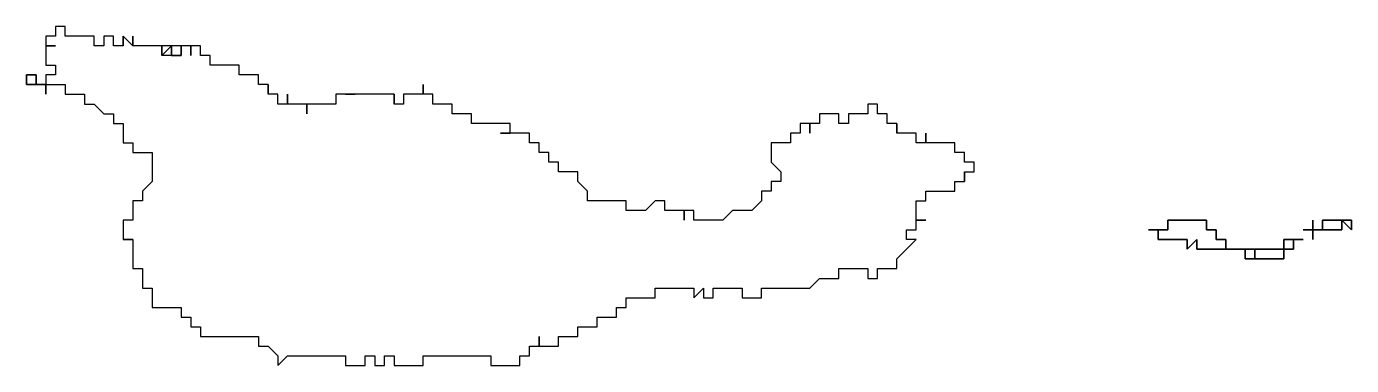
# Model space of a CAD drawing. Extents: x 7 to 605, y 7 to 778.
# Drawn here: x 259.87 to 292.75, y 159.78 to 168.18 of the extents above; entities that cross this region are included whole.
import ezdxf

# ---------------------------------------------------------------- set-up
doc = ezdxf.new("R2010")
doc.units = 0
doc.header["$MEASUREMENT"] = 0
doc.layers.add('STATE', color=7, linetype='CONTINUOUS')

# ---------------------------------------------------------------- blocks, each defined once
blk = doc.blocks.new('BLOCK_2')
at = {"layer": 'STATE'}
for points in [[(259.873, 166.736), (259.873, 166.977), (260.112, 166.977), (260.112, 166.736), (259.873, 166.736)], [(288.187, 163.136), (288.187, 163.376), (288.427, 163.376), (288.667, 163.376), (288.907, 163.376), (289.147, 163.376), (289.147, 163.136), (289.387, 163.136), (289.387, 162.896), (289.627, 162.896), (289.627, 162.656), (289.387, 162.656), (289.147, 162.656), (288.907, 162.656), (288.907, 162.896), (288.667, 162.656), (288.667, 162.896), (288.427, 162.896), (288.187, 162.896), (287.947, 162.896), (287.947, 163.136), (288.187, 163.136)], [(292.026, 163.136), (292.026, 163.376), (292.267, 163.376), (292.506, 163.376), (292.506, 163.136), (292.267, 163.136), (292.026, 163.136)], [(292.747, 163.136), (292.506, 163.376), (292.747, 163.376), (292.747, 163.136)], [(290.347, 162.416), (290.347, 162.656), (290.587, 162.656), (290.827, 162.656), (291.067, 162.656), (291.067, 162.896), (291.307, 162.896), (291.307, 162.656), (291.067, 162.656), (291.067, 162.416), (290.827, 162.416), (290.587, 162.416), (290.347, 162.416)]]:
    blk.add_lwpolyline(points, dxfattribs=at)
at = {"layer": 'STATE', "color": 2}
for points, knots in [([(260.592, 168.177), (260.592, 168.177), (260.832, 168.177), (260.832, 168.177), (260.832, 168.177), (260.832, 167.937), (260.832, 167.937), (260.832, 167.937), (261.072, 167.937), (261.072, 167.937), (261.072, 167.937), (261.312, 167.937), (261.312, 167.937), (261.312, 167.937), (261.552, 167.937), (261.552, 167.937), (261.552, 167.937), (261.552, 167.696), (261.552, 167.696), (261.552, 167.696), (261.792, 167.696), (261.792, 167.696), (261.792, 167.696), (261.792, 167.937), (261.792, 167.937), (261.792, 167.937), (262.032, 167.937), (262.032, 167.937), (262.032, 167.937), (262.032, 167.696), (262.032, 167.696), (262.032, 167.696), (262.272, 167.696), (262.272, 167.696), (262.272, 167.696), (262.272, 167.937), (262.272, 167.937), (262.272, 167.937), (262.272, 167.696), (262.272, 167.696), (262.272, 167.696), (262.272, 167.937), (262.272, 167.937), (262.272, 167.937), (262.512, 167.696), (262.512, 167.696), (262.512, 167.696), (262.512, 167.937), (262.512, 167.937), (262.512, 167.937), (262.512, 167.696), (262.512, 167.696), (262.512, 167.696), (262.752, 167.696), (262.752, 167.696), (262.752, 167.696), (262.992, 167.696), (262.992, 167.696), (262.992, 167.696), (263.232, 167.696), (263.232, 167.696), (263.232, 167.696), (263.232, 167.456), (263.232, 167.456), (263.232, 167.456), (263.232, 167.696), (263.232, 167.696), (263.232, 167.696), (263.472, 167.696), (263.472, 167.696), (263.472, 167.696), (263.232, 167.456), (263.232, 167.456), (263.232, 167.456), (263.472, 167.456), (263.472, 167.456), (263.472, 167.456), (263.472, 167.696), (263.472, 167.696), (263.472, 167.696), (263.472, 167.456), (263.472, 167.456), (263.472, 167.456), (263.472, 167.696), (263.472, 167.696), (263.472, 167.696), (263.712, 167.696), (263.712, 167.696), (263.712, 167.696), (263.712, 167.456), (263.712, 167.456), (263.712, 167.456), (263.472, 167.456), (263.472, 167.456), (263.472, 167.456), (263.712, 167.456), (263.712, 167.456), (263.712, 167.456), (263.712, 167.696), (263.712, 167.696), (263.712, 167.696), (263.952, 167.696), (263.952, 167.696), (263.952, 167.696), (263.952, 167.456), (263.952, 167.456), (263.952, 167.456), (263.952, 167.696), (263.952, 167.696), (263.952, 167.696), (263.952, 167.456), (263.952, 167.456), (263.952, 167.456), (263.952, 167.696), (263.952, 167.696), (263.952, 167.696), (264.191, 167.696), (264.191, 167.696), (264.191, 167.696), (264.191, 167.456), (264.191, 167.456), (264.191, 167.456), (264.432, 167.456), (264.432, 167.456), (264.432, 167.456), (264.432, 167.216), (264.432, 167.216), (264.432, 167.216), (264.671, 167.216), (264.671, 167.216), (264.671, 167.216), (264.912, 167.216), (264.912, 167.216), (264.912, 167.216), (265.151, 167.216), (265.151, 167.216), (265.151, 167.216), (265.151, 166.977), (265.151, 166.977), (265.151, 166.977), (265.392, 166.977), (265.392, 166.977), (265.392, 166.977), (265.631, 166.977), (265.631, 166.977), (265.631, 166.977), (265.631, 166.736), (265.631, 166.736), (265.631, 166.736), (265.871, 166.736), (265.871, 166.736), (265.871, 166.736), (265.871, 166.497), (265.871, 166.497), (265.871, 166.497), (265.871, 166.736), (265.871, 166.736), (265.871, 166.736), (265.871, 166.497), (265.871, 166.497), (265.871, 166.497), (265.871, 166.736), (265.871, 166.736), (265.871, 166.736), (265.871, 166.497), (265.871, 166.497), (265.871, 166.497), (266.111, 166.497), (266.111, 166.497), (266.111, 166.497), (266.111, 166.256), (266.111, 166.256), (266.111, 166.256), (266.351, 166.256), (266.351, 166.256), (266.351, 166.256), (266.351, 166.497), (266.351, 166.497), (266.351, 166.497), (266.351, 166.256), (266.351, 166.256), (266.351, 166.256), (266.591, 166.256), (266.591, 166.256), (266.591, 166.256), (266.831, 166.256), (266.831, 166.256), (266.831, 166.256), (266.831, 166.016), (266.831, 166.016), (266.831, 166.016), (266.831, 166.256), (266.831, 166.256), (266.831, 166.256), (267.071, 166.256), (267.071, 166.256), (267.071, 166.256), (267.311, 166.256), (267.311, 166.256), (267.311, 166.256), (267.551, 166.256), (267.551, 166.256), (267.551, 166.256), (267.551, 166.497), (267.551, 166.497), (267.551, 166.497), (267.791, 166.497), (267.791, 166.497), (267.791, 166.497), (268.031, 166.497), (268.031, 166.497), (268.031, 166.497), (267.791, 166.497), (267.791, 166.497), (267.791, 166.497), (268.031, 166.497), (268.031, 166.497), (268.031, 166.497), (268.271, 166.497), (268.271, 166.497), (268.271, 166.497), (268.511, 166.497), (268.511, 166.497), (268.511, 166.497), (268.751, 166.497), (268.751, 166.497), (268.751, 166.497), (268.991, 166.497), (268.991, 166.497), (268.991, 166.497), (268.991, 166.256), (268.991, 166.256), (268.991, 166.256), (268.991, 166.497), (268.991, 166.497), (268.991, 166.497), (268.991, 166.256), (268.991, 166.256), (268.991, 166.256), (269.23, 166.256), (269.23, 166.256), (269.23, 166.256), (269.23, 166.497), (269.23, 166.497), (269.23, 166.497), (269.471, 166.497), (269.471, 166.497), (269.471, 166.497), (269.71, 166.497), (269.71, 166.497), (269.71, 166.497), (269.71, 166.736), (269.71, 166.736), (269.71, 166.736), (269.71, 166.497), (269.71, 166.497), (269.71, 166.497), (269.951, 166.497), (269.951, 166.497), (269.951, 166.497), (269.951, 166.256), (269.951, 166.256), (269.951, 166.256), (270.19, 166.256), (270.19, 166.256), (270.19, 166.256), (270.431, 166.256), (270.431, 166.256), (270.431, 166.256), (270.431, 166.016), (270.431, 166.016), (270.431, 166.016), (270.67, 166.016), (270.67, 166.016), (270.67, 166.016), (270.91, 166.016), (270.91, 166.016), (270.91, 166.016), (270.91, 165.776), (270.91, 165.776), (270.91, 165.776), (271.15, 165.776), (271.15, 165.776), (271.15, 165.776), (271.39, 165.776), (271.39, 165.776), (271.39, 165.776), (271.63, 165.776), (271.63, 165.776), (271.63, 165.776), (271.87, 165.776), (271.87, 165.776), (271.87, 165.776), (271.87, 165.536), (271.87, 165.536), (271.87, 165.536), (271.63, 165.536), (271.63, 165.536), (271.63, 165.536), (271.87, 165.536), (271.87, 165.536), (271.87, 165.536), (272.11, 165.536), (272.11, 165.536), (272.11, 165.536), (272.35, 165.536), (272.35, 165.536), (272.35, 165.536), (272.35, 165.297), (272.35, 165.297), (272.35, 165.297), (272.59, 165.297), (272.59, 165.297), (272.59, 165.297), (272.59, 165.057), (272.59, 165.057), (272.59, 165.057), (272.83, 165.057), (272.83, 165.057), (272.83, 165.057), (272.83, 164.816), (272.83, 164.816), (272.83, 164.816), (273.07, 164.816), (273.07, 164.816), (273.07, 164.816), (273.07, 164.576), (273.07, 164.576), (273.07, 164.576), (273.31, 164.576), (273.31, 164.576), (273.31, 164.576), (273.55, 164.576), (273.55, 164.576), (273.55, 164.576), (273.55, 164.336), (273.55, 164.336), (273.55, 164.336), (273.79, 164.096), (273.79, 164.096), (273.79, 164.096), (273.79, 163.856), (273.79, 163.856), (273.79, 163.856), (274.03, 163.856), (274.03, 163.856), (274.03, 163.856), (274.27, 163.856), (274.27, 163.856), (274.27, 163.856), (274.51, 163.856), (274.51, 163.856), (274.51, 163.856), (274.75, 163.856), (274.75, 163.856), (274.75, 163.856), (274.75, 163.616), (274.75, 163.616), (274.75, 163.616), (274.99, 163.616), (274.99, 163.616), (274.99, 163.616), (275.229, 163.616), (275.229, 163.616), (275.229, 163.616), (275.47, 163.856), (275.47, 163.856), (275.47, 163.856), (275.709, 163.856), (275.709, 163.856), (275.709, 163.856), (275.709, 163.616), (275.709, 163.616), (275.709, 163.616), (275.949, 163.616), (275.949, 163.616), (275.949, 163.616), (276.189, 163.616), (276.189, 163.616), (276.189, 163.616), (276.189, 163.376), (276.189, 163.376), (276.189, 163.376), (276.189, 163.616), (276.189, 163.616), (276.189, 163.616), (276.189, 163.376), (276.189, 163.376), (276.189, 163.376), (276.189, 163.616), (276.189, 163.616), (276.189, 163.616), (276.429, 163.616), (276.429, 163.616), (276.429, 163.616), (276.429, 163.376), (276.429, 163.376), (276.429, 163.376), (276.669, 163.376), (276.669, 163.376), (276.669, 163.376), (276.909, 163.376), (276.909, 163.376), (276.909, 163.376), (277.149, 163.376), (277.149, 163.376), (277.149, 163.376), (277.389, 163.616), (277.389, 163.616), (277.389, 163.616), (277.629, 163.616), (277.629, 163.616), (277.629, 163.616), (277.869, 163.616), (277.869, 163.616), (277.869, 163.616), (278.109, 163.856), (278.109, 163.856), (278.109, 163.856), (278.109, 164.096), (278.109, 164.096), (278.109, 164.096), (278.349, 164.096), (278.349, 164.096), (278.349, 164.096), (278.349, 164.336), (278.349, 164.336), (278.349, 164.336), (278.589, 164.336), (278.589, 164.336), (278.589, 164.336), (278.589, 164.576), (278.589, 164.576), (278.589, 164.576), (278.349, 164.816), (278.349, 164.816), (278.349, 164.816), (278.349, 165.057), (278.349, 165.057), (278.349, 165.057), (278.349, 165.297), (278.349, 165.297), (278.349, 165.297), (278.589, 165.297), (278.589, 165.297), (278.589, 165.297), (278.829, 165.297), (278.829, 165.297), (278.829, 165.297), (278.829, 165.536), (278.829, 165.536), (278.829, 165.536), (279.069, 165.536), (279.069, 165.536), (279.069, 165.536), (279.069, 165.776), (279.069, 165.776), (279.069, 165.776), (279.309, 165.776), (279.309, 165.776), (279.309, 165.776), (279.309, 165.536), (279.309, 165.536), (279.309, 165.536), (279.309, 165.776), (279.309, 165.776), (279.309, 165.776), (279.549, 165.776), (279.549, 165.776), (279.549, 165.776), (279.549, 166.016), (279.549, 166.016), (279.549, 166.016), (279.789, 166.016), (279.789, 166.016), (279.789, 166.016), (280.029, 166.016), (280.029, 166.016), (280.029, 166.016), (280.029, 165.776), (280.029, 165.776), (280.029, 165.776), (280.269, 165.776), (280.269, 165.776), (280.269, 165.776), (280.269, 166.016), (280.269, 166.016), (280.269, 166.016), (280.509, 166.016), (280.509, 166.016), (280.509, 166.016), (280.749, 166.016), (280.749, 166.016), (280.749, 166.016), (280.749, 166.256), (280.749, 166.256), (280.749, 166.256), (280.988, 166.256), (280.988, 166.256), (280.988, 166.256), (280.988, 166.016), (280.988, 166.016), (280.988, 166.016), (281.229, 166.016), (281.229, 166.016), (281.229, 166.016), (281.229, 165.776), (281.229, 165.776), (281.229, 165.776), (281.468, 165.776), (281.468, 165.776), (281.468, 165.776), (281.468, 165.536), (281.468, 165.536), (281.468, 165.536), (281.468, 165.776), (281.468, 165.776), (281.468, 165.776), (281.468, 165.536), (281.468, 165.536), (281.468, 165.536), (281.708, 165.536), (281.708, 165.536), (281.708, 165.536), (281.948, 165.536), (281.948, 165.536), (281.948, 165.536), (281.948, 165.297), (281.948, 165.297), (281.948, 165.297), (282.188, 165.297), (282.188, 165.297), (282.188, 165.297), (282.188, 165.536), (282.188, 165.536), (282.188, 165.536), (282.188, 165.297), (282.188, 165.297), (282.188, 165.297), (282.428, 165.297), (282.428, 165.297), (282.428, 165.297), (282.668, 165.297), (282.668, 165.297), (282.668, 165.297), (282.908, 165.297), (282.908, 165.297), (282.908, 165.297), (282.908, 165.057), (282.908, 165.057), (282.908, 165.057), (283.148, 165.057), (283.148, 165.057), (283.148, 165.057), (283.148, 164.816), (283.148, 164.816), (283.148, 164.816), (283.388, 164.816), (283.388, 164.816), (283.388, 164.816), (283.388, 164.576), (283.388, 164.576), (283.388, 164.576), (283.148, 164.576), (283.148, 164.576), (283.148, 164.576), (283.148, 164.336), (283.148, 164.336), (283.148, 164.336), (283.148, 164.576), (283.148, 164.576), (283.148, 164.576), (283.148, 164.336), (283.148, 164.336), (283.148, 164.336), (282.908, 164.336), (282.908, 164.336), (282.908, 164.336), (282.908, 164.096), (282.908, 164.096), (282.908, 164.096), (282.668, 164.096), (282.668, 164.096), (282.668, 164.096), (282.428, 164.096), (282.428, 164.096), (282.428, 164.096), (282.188, 164.096), (282.188, 164.096), (282.188, 164.096), (282.188, 163.856), (282.188, 163.856), (282.188, 163.856), (281.948, 163.856), (281.948, 163.856), (281.948, 163.856), (281.948, 163.616), (281.948, 163.616), (281.948, 163.616), (281.948, 163.376), (281.948, 163.376), (281.948, 163.376), (282.188, 163.376), (282.188, 163.376), (282.188, 163.376), (281.948, 163.376), (281.948, 163.376), (281.948, 163.376), (281.948, 163.136), (281.948, 163.136), (281.948, 163.136), (281.708, 163.136), (281.708, 163.136), (281.708, 163.136), (281.708, 162.896), (281.708, 162.896), (281.708, 162.896), (281.948, 162.896), (281.948, 162.896), (281.948, 162.896), (281.708, 162.656), (281.708, 162.656), (281.708, 162.656), (281.468, 162.416), (281.468, 162.416), (281.468, 162.416), (281.468, 162.176), (281.468, 162.176), (281.468, 162.176), (281.229, 162.176), (281.229, 162.176), (281.229, 162.176), (280.988, 162.176), (280.988, 162.176), (280.988, 162.176), (280.988, 161.936), (280.988, 161.936), (280.988, 161.936), (280.749, 161.936), (280.749, 161.936), (280.749, 161.936), (280.749, 162.176), (280.749, 162.176), (280.749, 162.176), (280.509, 162.176), (280.509, 162.176), (280.509, 162.176), (280.269, 162.176), (280.269, 162.176), (280.269, 162.176), (280.029, 162.176), (280.029, 162.176), (280.029, 162.176), (280.029, 161.936), (280.029, 161.936), (280.029, 161.936), (279.789, 161.936), (279.789, 161.936), (279.789, 161.936), (279.549, 161.936), (279.549, 161.936), (279.549, 161.936), (279.309, 161.695), (279.309, 161.695), (279.309, 161.695), (279.069, 161.695), (279.069, 161.695), (279.069, 161.695), (278.829, 161.695), (278.829, 161.695), (278.829, 161.695), (278.589, 161.695), (278.589, 161.695), (278.589, 161.695), (278.349, 161.695), (278.349, 161.695), (278.349, 161.695), (278.109, 161.695), (278.109, 161.695), (278.109, 161.695), (278.109, 161.456), (278.109, 161.456), (278.109, 161.456), (277.869, 161.456), (277.869, 161.456), (277.869, 161.456), (277.629, 161.456), (277.629, 161.456), (277.629, 161.456), (277.629, 161.695), (277.629, 161.695), (277.629, 161.695), (277.389, 161.695), (277.389, 161.695), (277.389, 161.695), (277.149, 161.695), (277.149, 161.695), (277.149, 161.695), (276.909, 161.695), (276.909, 161.695), (276.909, 161.695), (276.909, 161.456), (276.909, 161.456), (276.909, 161.456), (276.669, 161.456), (276.669, 161.456), (276.669, 161.456), (276.669, 161.695), (276.669, 161.695), (276.669, 161.695), (276.429, 161.456), (276.429, 161.456), (276.429, 161.456), (276.429, 161.695), (276.429, 161.695), (276.429, 161.695), (276.189, 161.695), (276.189, 161.695), (276.189, 161.695), (275.949, 161.695), (275.949, 161.695), (275.949, 161.695), (275.709, 161.695), (275.709, 161.695), (275.709, 161.695), (275.47, 161.695), (275.47, 161.695), (275.47, 161.695), (275.47, 161.456), (275.47, 161.456), (275.47, 161.456), (275.229, 161.456), (275.229, 161.456), (275.229, 161.456), (274.99, 161.456), (274.99, 161.456), (274.99, 161.456), (274.75, 161.456), (274.75, 161.456), (274.75, 161.456), (274.75, 161.216), (274.75, 161.216), (274.75, 161.216), (274.51, 161.216), (274.51, 161.216), (274.51, 161.216), (274.51, 160.976), (274.51, 160.976), (274.51, 160.976), (274.27, 160.976), (274.27, 160.976), (274.27, 160.976), (274.03, 160.976), (274.03, 160.976), (274.03, 160.976), (274.03, 160.735), (274.03, 160.735), (274.03, 160.735), (273.79, 160.735), (273.79, 160.735), (273.79, 160.735), (273.55, 160.735), (273.55, 160.735), (273.55, 160.735), (273.55, 160.495), (273.55, 160.495), (273.55, 160.495), (273.31, 160.495), (273.31, 160.495), (273.31, 160.495), (273.07, 160.495), (273.07, 160.495), (273.07, 160.495), (273.07, 160.256), (273.07, 160.256), (273.07, 160.256), (272.83, 160.256), (272.83, 160.256), (272.83, 160.256), (272.59, 160.256), (272.59, 160.256), (272.59, 160.256), (272.59, 160.495), (272.59, 160.495), (272.59, 160.495), (272.59, 160.256), (272.59, 160.256), (272.59, 160.256), (272.35, 160.256), (272.35, 160.256), (272.35, 160.256), (272.35, 160.016), (272.35, 160.016), (272.35, 160.016), (272.11, 160.016), (272.11, 160.016), (272.11, 160.016), (272.11, 159.776), (272.11, 159.776), (272.11, 159.776), (271.87, 159.776), (271.87, 159.776), (271.87, 159.776), (271.63, 159.776), (271.63, 159.776), (271.63, 159.776), (271.39, 159.776), (271.39, 159.776), (271.39, 159.776), (271.39, 160.016), (271.39, 160.016), (271.39, 160.016), (271.15, 160.016), (271.15, 160.016), (271.15, 160.016), (270.91, 160.016), (270.91, 160.016), (270.91, 160.016), (270.67, 160.016), (270.67, 160.016), (270.67, 160.016), (270.431, 160.016), (270.431, 160.016), (270.431, 160.016), (270.19, 160.016), (270.19, 160.016), (270.19, 160.016), (269.951, 160.016), (269.951, 160.016), (269.951, 160.016), (269.71, 160.016), (269.71, 160.016), (269.71, 160.016), (269.71, 159.776), (269.71, 159.776), (269.71, 159.776), (269.471, 159.776), (269.471, 159.776), (269.471, 159.776), (269.23, 159.776), (269.23, 159.776), (269.23, 159.776), (268.991, 159.776), (268.991, 159.776), (268.991, 159.776), (268.991, 160.016), (268.991, 160.016), (268.991, 160.016), (268.751, 160.016), (268.751, 160.016), (268.751, 160.016), (268.751, 159.776), (268.751, 159.776), (268.751, 159.776), (268.511, 159.776), (268.511, 159.776), (268.511, 159.776), (268.511, 160.016), (268.511, 160.016), (268.511, 160.016), (268.271, 160.016), (268.271, 160.016), (268.271, 160.016), (268.271, 159.776), (268.271, 159.776), (268.271, 159.776), (268.031, 159.776), (268.031, 159.776), (268.031, 159.776), (267.791, 159.776), (267.791, 159.776), (267.791, 159.776), (267.791, 160.016), (267.791, 160.016), (267.791, 160.016), (267.551, 160.016), (267.551, 160.016), (267.551, 160.016), (267.311, 160.016), (267.311, 160.016), (267.311, 160.016), (267.071, 160.016), (267.071, 160.016), (267.071, 160.016), (266.831, 160.016), (266.831, 160.016), (266.831, 160.016), (266.591, 160.016), (266.591, 160.016), (266.591, 160.016), (266.351, 160.016), (266.351, 160.016), (266.351, 160.016), (266.111, 159.776), (266.111, 159.776), (266.111, 159.776), (266.111, 160.016), (266.111, 160.016), (266.111, 160.016), (265.871, 160.256), (265.871, 160.256), (265.871, 160.256), (265.631, 160.256), (265.631, 160.256), (265.631, 160.256), (265.631, 160.495), (265.631, 160.495), (265.631, 160.495), (265.392, 160.495), (265.392, 160.495), (265.392, 160.495), (265.151, 160.495), (265.151, 160.495), (265.151, 160.495), (264.912, 160.495), (264.912, 160.495), (264.912, 160.495), (264.671, 160.495), (264.671, 160.495), (264.671, 160.495), (264.432, 160.495), (264.432, 160.495), (264.432, 160.495), (264.191, 160.495), (264.191, 160.495), (264.191, 160.495), (264.191, 160.735), (264.191, 160.735), (264.191, 160.735), (263.952, 160.735), (263.952, 160.735), (263.952, 160.735), (263.952, 160.976), (263.952, 160.976), (263.952, 160.976), (263.712, 160.976), (263.712, 160.976), (263.712, 160.976), (263.712, 161.216), (263.712, 161.216), (263.712, 161.216), (263.472, 161.216), (263.472, 161.216), (263.472, 161.216), (263.232, 161.216), (263.232, 161.216), (263.232, 161.216), (262.992, 161.216), (262.992, 161.216), (262.992, 161.216), (262.992, 161.456), (262.992, 161.456), (262.992, 161.456), (262.992, 161.695), (262.992, 161.695), (262.992, 161.695), (262.752, 161.695), (262.752, 161.695), (262.752, 161.695), (262.752, 161.936), (262.752, 161.936), (262.752, 161.936), (262.752, 162.176), (262.752, 162.176), (262.752, 162.176), (262.512, 162.176), (262.512, 162.176), (262.512, 162.176), (262.512, 162.416), (262.512, 162.416), (262.512, 162.416), (262.512, 162.656), (262.512, 162.656), (262.512, 162.656), (262.512, 162.896), (262.512, 162.896), (262.512, 162.896), (262.272, 162.896), (262.272, 162.896), (262.272, 162.896), (262.512, 162.896), (262.512, 162.896), (262.512, 162.896), (262.272, 162.896), (262.272, 162.896), (262.272, 162.896), (262.512, 162.896), (262.512, 162.896), (262.512, 162.896), (262.272, 162.896), (262.272, 162.896), (262.272, 162.896), (262.272, 163.136), (262.272, 163.136), (262.272, 163.136), (262.272, 163.376), (262.272, 163.376), (262.272, 163.376), (262.512, 163.376), (262.512, 163.376), (262.512, 163.376), (262.512, 163.616), (262.512, 163.616), (262.512, 163.616), (262.512, 163.856), (262.512, 163.856), (262.512, 163.856), (262.752, 163.856), (262.752, 163.856), (262.752, 163.856), (262.752, 164.096), (262.752, 164.096), (262.752, 164.096), (262.992, 164.336), (262.992, 164.336), (262.992, 164.336), (262.992, 164.576), (262.992, 164.576), (262.992, 164.576), (262.992, 164.816), (262.992, 164.816), (262.992, 164.816), (262.992, 165.057), (262.992, 165.057), (262.992, 165.057), (262.752, 165.057), (262.752, 165.057), (262.752, 165.057), (262.512, 165.057), (262.512, 165.057), (262.512, 165.057), (262.512, 165.297), (262.512, 165.297), (262.512, 165.297), (262.272, 165.297), (262.272, 165.297), (262.272, 165.297), (262.272, 165.536), (262.272, 165.536), (262.272, 165.536), (262.272, 165.776), (262.272, 165.776), (262.272, 165.776), (262.032, 165.776), (262.032, 165.776), (262.032, 165.776), (262.032, 166.016), (262.032, 166.016), (262.032, 166.016), (261.792, 166.016), (261.792, 166.016), (261.792, 166.016), (261.552, 166.256), (261.552, 166.256), (261.552, 166.256), (261.312, 166.256), (261.312, 166.256), (261.312, 166.256), (261.312, 166.497), (261.312, 166.497), (261.312, 166.497), (261.072, 166.497), (261.072, 166.497), (261.072, 166.497), (260.832, 166.497), (260.832, 166.497), (260.832, 166.497), (260.832, 166.736), (260.832, 166.736), (260.832, 166.736), (260.592, 166.736), (260.592, 166.736), (260.592, 166.736), (260.353, 166.736), (260.353, 166.736), (260.353, 166.736), (260.353, 166.497), (260.353, 166.497), (260.353, 166.497), (260.353, 166.736), (260.353, 166.736), (260.353, 166.736), (260.112, 166.736), (260.112, 166.736), (260.112, 166.736), (259.873, 166.736), (259.873, 166.736), (259.873, 166.736), (259.873, 166.977), (259.873, 166.977), (259.873, 166.977), (260.112, 166.977), (260.112, 166.977), (260.112, 166.977), (260.112, 166.736), (260.112, 166.736), (260.112, 166.736), (260.112, 166.977), (260.112, 166.977), (260.112, 166.977), (260.112, 166.736), (260.112, 166.736), (260.112, 166.736), (260.353, 166.736), (260.353, 166.736), (260.353, 166.736), (260.353, 166.977), (260.353, 166.977), (260.353, 166.977), (260.592, 166.977), (260.592, 166.977), (260.592, 166.977), (260.592, 167.216), (260.592, 167.216), (260.592, 167.216), (260.353, 167.216), (260.353, 167.216), (260.353, 167.216), (260.353, 167.456), (260.353, 167.456), (260.353, 167.456), (260.353, 167.696), (260.353, 167.696), (260.353, 167.696), (260.592, 167.696), (260.592, 167.696), (260.592, 167.696), (260.353, 167.696), (260.353, 167.696), (260.353, 167.696), (260.353, 167.937), (260.353, 167.937), (260.353, 167.937), (260.592, 167.937), (260.592, 167.937), (260.592, 167.937), (260.592, 168.177), (260.592, 168.177)], [0, 0, 0, 0, 1, 1, 1, 2, 2, 2, 3, 3, 3, 4, 4, 4, 5, 5, 5, 6, 6, 6, 7, 7, 7, 8, 8, 8, 9, 9, 9, 10, 10, 10, 11, 11, 11, 12, 12, 12, 13, 13, 13, 14, 14, 14, 15, 15, 15, 16, 16, 16, 17, 17, 17, 18, 18, 18, 19, 19, 19, 20, 20, 20, 21, 21, 21, 22, 22, 22, 23, 23, 23, 24, 24, 24, 25, 25, 25, 26, 26, 26, 27, 27, 27, 28, 28, 28, 29, 29, 29, 30, 30, 30, 31, 31, 31, 32, 32, 32, 33, 33, 33, 34, 34, 34, 35, 35, 35, 36, 36, 36, 37, 37, 37, 38, 38, 38, 39, 39, 39, 40, 40, 40, 41, 41, 41, 42, 42, 42, 43, 43, 43, 44, 44, 44, 45, 45, 45, 46, 46, 46, 47, 47, 47, 48, 48, 48, 49, 49, 49, 50, 50, 50, 51, 51, 51, 52, 52, 52, 53, 53, 53, 54, 54, 54, 55, 55, 55, 56, 56, 56, 57, 57, 57, 58, 58, 58, 59, 59, 59, 60, 60, 60, 61, 61, 61, 62, 62, 62, 63, 63, 63, 64, 64, 64, 65, 65, 65, 66, 66, 66, 67, 67, 67, 68, 68, 68, 69, 69, 69, 70, 70, 70, 71, 71, 71, 72, 72, 72, 73, 73, 73, 74, 74, 74, 75, 75, 75, 76, 76, 76, 77, 77, 77, 78, 78, 78, 79, 79, 79, 80, 80, 80, 81, 81, 81, 82, 82, 82, 83, 83, 83, 84, 84, 84, 85, 85, 85, 86, 86, 86, 87, 87, 87, 88, 88, 88, 89, 89, 89, 90, 90, 90, 91, 91, 91, 92, 92, 92, 93, 93, 93, 94, 94, 94, 95, 95, 95, 96, 96, 96, 97, 97, 97, 98, 98, 98, 99, 99, 99, 100, 100, 100, 101, 101, 101, 102, 102, 102, 103, 103, 103, 104, 104, 104, 105, 105, 105, 106, 106, 106, 107, 107, 107, 108, 108, 108, 109, 109, 109, 110, 110, 110, 111, 111, 111, 112, 112, 112, 113, 113, 113, 114, 114, 114, 115, 115, 115, 116, 116, 116, 117, 117, 117, 118, 118, 118, 119, 119, 119, 120, 120, 120, 121, 121, 121, 122, 122, 122, 123, 123, 123, 124, 124, 124, 125, 125, 125, 126, 126, 126, 127, 127, 127, 128, 128, 128, 129, 129, 129, 130, 130, 130, 131, 131, 131, 132, 132, 132, 133, 133, 133, 134, 134, 134, 135, 135, 135, 136, 136, 136, 137, 137, 137, 138, 138, 138, 139, 139, 139, 140, 140, 140, 141, 141, 141, 142, 142, 142, 143, 143, 143, 144, 144, 144, 145, 145, 145, 146, 146, 146, 147, 147, 147, 148, 148, 148, 149, 149, 149, 150, 150, 150, 151, 151, 151, 152, 152, 152, 153, 153, 153, 154, 154, 154, 155, 155, 155, 156, 156, 156, 157, 157, 157, 158, 158, 158, 159, 159, 159, 160, 160, 160, 161, 161, 161, 162, 162, 162, 163, 163, 163, 164, 164, 164, 165, 165, 165, 166, 166, 166, 167, 167, 167, 168, 168, 168, 169, 169, 169, 170, 170, 170, 171, 171, 171, 172, 172, 172, 173, 173, 173, 174, 174, 174, 175, 175, 175, 176, 176, 176, 177, 177, 177, 178, 178, 178, 179, 179, 179, 180, 180, 180, 181, 181, 181, 182, 182, 182, 183, 183, 183, 184, 184, 184, 185, 185, 185, 186, 186, 186, 187, 187, 187, 188, 188, 188, 189, 189, 189, 190, 190, 190, 191, 191, 191, 192, 192, 192, 193, 193, 193, 194, 194, 194, 195, 195, 195, 196, 196, 196, 197, 197, 197, 198, 198, 198, 199, 199, 199, 200, 200, 200, 201, 201, 201, 202, 202, 202, 203, 203, 203, 204, 204, 204, 205, 205, 205, 206, 206, 206, 207, 207, 207, 208, 208, 208, 209, 209, 209, 210, 210, 210, 211, 211, 211, 212, 212, 212, 213, 213, 213, 214, 214, 214, 215, 215, 215, 216, 216, 216, 217, 217, 217, 218, 218, 218, 219, 219, 219, 220, 220, 220, 221, 221, 221, 222, 222, 222, 223, 223, 223, 224, 224, 224, 225, 225, 225, 226, 226, 226, 227, 227, 227, 228, 228, 228, 229, 229, 229, 230, 230, 230, 231, 231, 231, 232, 232, 232, 233, 233, 233, 234, 234, 234, 235, 235, 235, 236, 236, 236, 237, 237, 237, 238, 238, 238, 239, 239, 239, 240, 240, 240, 241, 241, 241, 242, 242, 242, 243, 243, 243, 244, 244, 244, 245, 245, 245, 246, 246, 246, 247, 247, 247, 248, 248, 248, 249, 249, 249, 250, 250, 250, 251, 251, 251, 252, 252, 252, 253, 253, 253, 254, 254, 254, 255, 255, 255, 256, 256, 256, 257, 257, 257, 258, 258, 258, 259, 259, 259, 260, 260, 260, 261, 261, 261, 262, 262, 262, 263, 263, 263, 264, 264, 264, 265, 265, 265, 266, 266, 266, 267, 267, 267, 268, 268, 268, 269, 269, 269, 270, 270, 270, 271, 271, 271, 272, 272, 272, 273, 273, 273, 274, 274, 274, 275, 275, 275, 276, 276, 276, 277, 277, 277, 278, 278, 278, 279, 279, 279, 280, 280, 280, 281, 281, 281, 282, 282, 282, 283, 283, 283, 284, 284, 284, 285, 285, 285, 286, 286, 286, 287, 287, 287, 288, 288, 288, 289, 289, 289, 290, 290, 290, 291, 291, 291, 292, 292, 292, 293, 293, 293, 294, 294, 294, 295, 295, 295, 296, 296, 296, 297, 297, 297, 298, 298, 298, 299, 299, 299, 300, 300, 300, 301, 301, 301, 302, 302, 302, 303, 303, 303, 304, 304, 304, 305, 305, 305, 306, 306, 306, 307, 307, 307, 308, 308, 308, 309, 309, 309, 310, 310, 310, 311, 311, 311, 312, 312, 312, 313, 313, 313, 314, 314, 314, 315, 315, 315, 316, 316, 316, 317, 317, 317, 318, 318, 318, 319, 319, 319, 320, 320, 320, 321, 321, 321, 322, 322, 322, 323, 323, 323, 324, 324, 324, 325, 325, 325, 326, 326, 326, 327, 327, 327, 328, 328, 328, 329, 329, 329, 330, 330, 330, 331, 331, 331, 332, 332, 332, 333, 333, 333, 334, 334, 334, 335, 335, 335, 336, 336, 336, 337, 337, 337, 338, 338, 338, 339, 339, 339, 340, 340, 340, 341, 341, 341, 342, 342, 342, 343, 343, 343, 344, 344, 344, 345, 345, 345, 346, 346, 346, 347, 347, 347, 348, 348, 348, 349, 349, 349, 350, 350, 350, 351, 351, 351, 352, 352, 352, 353, 353, 353, 354, 354, 354, 355, 355, 355, 356, 356, 356, 357, 357, 357, 358, 358, 358, 359, 359, 359, 360, 360, 360, 361, 361, 361, 362, 362, 362, 363, 363, 363, 364, 364, 364, 365, 365, 365, 366, 366, 366, 367, 367, 367, 368, 368, 368, 369, 369, 369, 370, 370, 370, 371, 371, 371, 372, 372, 372, 373, 373, 373, 374, 374, 374, 375, 375, 375, 376, 376, 376, 377, 377, 377, 378, 378, 378, 379, 379, 379, 379]), ([(288.427, 163.376), (288.427, 163.376), (288.667, 163.376), (288.667, 163.376), (288.667, 163.376), (288.907, 163.376), (288.907, 163.376), (288.907, 163.376), (289.147, 163.376), (289.147, 163.376), (289.147, 163.376), (289.147, 163.136), (289.147, 163.136), (289.147, 163.136), (289.387, 163.136), (289.387, 163.136), (289.387, 163.136), (289.387, 162.896), (289.387, 162.896), (289.387, 162.896), (289.627, 162.896), (289.627, 162.896), (289.627, 162.896), (289.627, 162.656), (289.627, 162.656), (289.627, 162.656), (289.867, 162.656), (289.867, 162.656), (289.867, 162.656), (290.107, 162.656), (290.107, 162.656), (290.107, 162.656), (290.347, 162.656), (290.347, 162.656), (290.347, 162.656), (290.587, 162.656), (290.587, 162.656), (290.587, 162.656), (290.827, 162.656), (290.827, 162.656), (290.827, 162.656), (291.067, 162.656), (291.067, 162.656), (291.067, 162.656), (291.067, 162.896), (291.067, 162.896), (291.067, 162.896), (291.067, 162.656), (291.067, 162.656), (291.067, 162.656), (291.067, 162.896), (291.067, 162.896), (291.067, 162.896), (291.307, 162.896), (291.307, 162.896), (291.307, 162.896), (291.546, 162.896), (291.546, 162.896), (291.546, 162.896), (291.307, 162.896), (291.307, 162.896), (291.307, 162.896), (291.307, 162.656), (291.307, 162.656), (291.307, 162.656), (291.067, 162.656), (291.067, 162.656), (291.067, 162.656), (291.067, 162.416), (291.067, 162.416), (291.067, 162.416), (290.827, 162.416), (290.827, 162.416), (290.827, 162.416), (290.587, 162.416), (290.587, 162.416), (290.587, 162.416), (290.827, 162.416), (290.827, 162.416), (290.827, 162.416), (290.587, 162.416), (290.587, 162.416), (290.587, 162.416), (290.347, 162.416), (290.347, 162.416), (290.347, 162.416), (290.347, 162.656), (290.347, 162.656), (290.347, 162.656), (290.347, 162.416), (290.347, 162.416), (290.347, 162.416), (290.107, 162.416), (290.107, 162.416), (290.107, 162.416), (290.347, 162.416), (290.347, 162.416), (290.347, 162.416), (290.347, 162.656), (290.347, 162.656), (290.347, 162.656), (290.107, 162.656), (290.107, 162.656), (290.107, 162.656), (290.107, 162.416), (290.107, 162.416), (290.107, 162.416), (290.107, 162.656), (290.107, 162.656), (290.107, 162.656), (289.867, 162.656), (289.867, 162.656), (289.867, 162.656), (289.627, 162.656), (289.627, 162.656), (289.627, 162.656), (289.387, 162.656), (289.387, 162.656), (289.387, 162.656), (289.147, 162.656), (289.147, 162.656), (289.147, 162.656), (288.907, 162.656), (288.907, 162.656), (288.907, 162.656), (288.907, 162.896), (288.907, 162.896), (288.907, 162.896), (288.667, 162.656), (288.667, 162.656), (288.667, 162.656), (288.667, 162.896), (288.667, 162.896), (288.667, 162.896), (288.427, 162.896), (288.427, 162.896), (288.427, 162.896), (288.187, 162.896), (288.187, 162.896), (288.187, 162.896), (287.947, 162.896), (287.947, 162.896), (287.947, 162.896), (287.947, 163.136), (287.947, 163.136), (287.947, 163.136), (287.708, 163.136), (287.708, 163.136), (287.708, 163.136), (287.947, 163.136), (287.947, 163.136), (287.947, 163.136), (288.187, 163.136), (288.187, 163.136), (288.187, 163.136), (288.187, 163.376), (288.187, 163.376), (288.187, 163.376), (288.427, 163.376), (288.427, 163.376)], [0, 0, 0, 0, 1, 1, 1, 2, 2, 2, 3, 3, 3, 4, 4, 4, 5, 5, 5, 6, 6, 6, 7, 7, 7, 8, 8, 8, 9, 9, 9, 10, 10, 10, 11, 11, 11, 12, 12, 12, 13, 13, 13, 14, 14, 14, 15, 15, 15, 16, 16, 16, 17, 17, 17, 18, 18, 18, 19, 19, 19, 20, 20, 20, 21, 21, 21, 22, 22, 22, 23, 23, 23, 24, 24, 24, 25, 25, 25, 26, 26, 26, 27, 27, 27, 28, 28, 28, 29, 29, 29, 30, 30, 30, 31, 31, 31, 32, 32, 32, 33, 33, 33, 34, 34, 34, 35, 35, 35, 36, 36, 36, 37, 37, 37, 38, 38, 38, 39, 39, 39, 40, 40, 40, 41, 41, 41, 42, 42, 42, 43, 43, 43, 44, 44, 44, 45, 45, 45, 46, 46, 46, 47, 47, 47, 48, 48, 48, 49, 49, 49, 50, 50, 50, 51, 51, 51, 52, 52, 52, 53, 53, 53, 53]), ([(292.267, 163.376), (292.267, 163.376), (292.506, 163.376), (292.506, 163.376), (292.506, 163.376), (292.747, 163.376), (292.747, 163.376), (292.747, 163.376), (292.747, 163.136), (292.747, 163.136), (292.747, 163.136), (292.506, 163.376), (292.506, 163.376), (292.506, 163.376), (292.506, 163.136), (292.506, 163.136), (292.506, 163.136), (292.267, 163.136), (292.267, 163.136), (292.267, 163.136), (292.026, 163.136), (292.026, 163.136), (292.026, 163.136), (291.787, 163.136), (291.787, 163.136), (291.787, 163.136), (291.787, 162.896), (291.787, 162.896), (291.787, 162.896), (291.787, 163.136), (291.787, 163.136), (291.787, 163.136), (291.546, 163.136), (291.546, 163.136), (291.546, 163.136), (291.787, 163.136), (291.787, 163.136), (291.787, 163.136), (291.787, 163.376), (291.787, 163.376), (291.787, 163.376), (291.787, 163.136), (291.787, 163.136), (291.787, 163.136), (292.026, 163.136), (292.026, 163.136), (292.026, 163.136), (292.026, 163.376), (292.026, 163.376), (292.026, 163.376), (292.026, 163.136), (292.026, 163.136), (292.026, 163.136), (292.026, 163.376), (292.026, 163.376), (292.026, 163.376), (292.267, 163.376), (292.267, 163.376)], [0, 0, 0, 0, 1, 1, 1, 2, 2, 2, 3, 3, 3, 4, 4, 4, 5, 5, 5, 6, 6, 6, 7, 7, 7, 8, 8, 8, 9, 9, 9, 10, 10, 10, 11, 11, 11, 12, 12, 12, 13, 13, 13, 14, 14, 14, 15, 15, 15, 16, 16, 16, 17, 17, 17, 18, 18, 18, 19, 19, 19, 19])]:
    blk.add_open_spline(points, degree=3, knots=knots, dxfattribs=at)

msp = doc.modelspace()

# ---------------------------------------------------------------- block references
at = {"layer": 'STATE'}
msp.add_blockref('BLOCK_2', (0, 0), dxfattribs=at)

doc.saveas('drawing.dxf')
